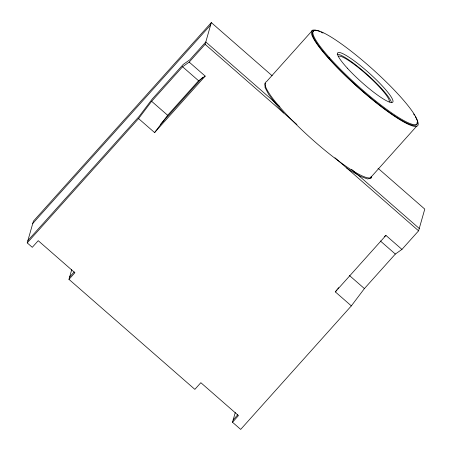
<?xml version="1.0" encoding="UTF-8"?>
<svg xmlns="http://www.w3.org/2000/svg" width="452" height="452" viewBox="0 0 452 452"><rect width="100%" height="100%" fill="white"/><g stroke="black" fill="none" stroke-linecap="round" stroke-linejoin="round"><path stroke-width="0.68" d="M378.03 168.268L424.773 209.112L418.592 230.825L401.947 249.402L395.336 254.052L364.402 288.585L351.34 305.885L240.684 429.4L232.497 422.247L238.47 415.58L200.841 382.697L194.863 389.364L68.964 279.359L74.902 272.731L38.228 240.69L32.29 247.312L27.227 242.888L33.408 221.175L211.316 22.6L272.166 75.772M68.964 279.359L71.738 269.618M27.227 242.888L138.578 118.593L151.635 101.299L182.574 66.766L189.185 62.11L205.135 44.313L211.316 22.6M232.497 422.247L235.272 412.501M138.578 118.593L154.59 132.583L167.647 115.283L198.586 80.755L205.191 76.1L189.185 62.11M351.34 305.885L335.333 291.896L336.943 289.76M337.751 288.692L338.559 287.625M32.742 223.52L210.649 24.945M27.894 240.543L139.25 116.254L152.307 98.954L183.241 64.421L189.851 59.771L205.801 41.968L279.822 106.644M160.387 124.52L202.677 77.309M154.59 132.583L205.191 76.1M69.631 277.014L74.196 271.918M312.648 30.148L266.414 81.755A71.071 11.351 41.9 0 0 308.789 136.34A71.071 11.351 41.9 0 0 371.465 177.065M370.459 177.755L416.693 126.148M335.333 291.896L385.935 235.413L401.947 249.402M233.164 419.902L237.758 414.772M384.273 236.582L385.935 235.413M265.719 83.445L265.047 83.58L265.058 87.524L268.68 94.428L275.675 103.819L283.749 113.006M346.656 167.969L350.656 170.743L360.521 176.393L367.493 178.947L371.098 178.224L371.092 176.562M351.594 169.359L419.258 228.48M205.135 44.313L296.947 124.537M334.955 157.748L418.592 230.825M182.574 66.766L198.586 80.755M380.358 240.967L395.336 254.052M151.635 101.299L167.647 115.283M349.424 275.5L364.402 288.585M338.198 56.585A34.115 5.447 41.9 0 1 366.747 74.687A34.115 5.447 41.9 0 1 389.166 101.92M337.181 54.206A36.957 5.904 41.9 0 1 366.781 74.111A36.957 5.904 41.9 0 1 391.387 102.299M417.055 122.503A69.653 11.125 41.9 0 1 359.453 88.389A69.653 11.125 41.9 0 1 313.654 31.12M415.354 116.695A71.071 11.351 41.9 0 1 357.978 87.383A71.071 11.351 41.9 0 1 319.818 31.555M321.033 32.092A71.071 11.351 41.9 0 1 322.988 33.036M413.67 114.023A71.071 11.351 41.9 0 1 414.394 115.13M347.322 68.15A36.957 5.904 41.9 0 0 392.624 102.299A36.957 5.904 41.9 0 0 355.814 62.043A36.957 5.904 41.9 0 0 347.322 68.15M329.367 57.568A69.653 11.125 41.9 0 0 416.269 124.526A69.653 11.125 41.9 0 0 350.125 50.398A69.653 11.125 41.9 0 0 329.367 57.568"/></g></svg>
